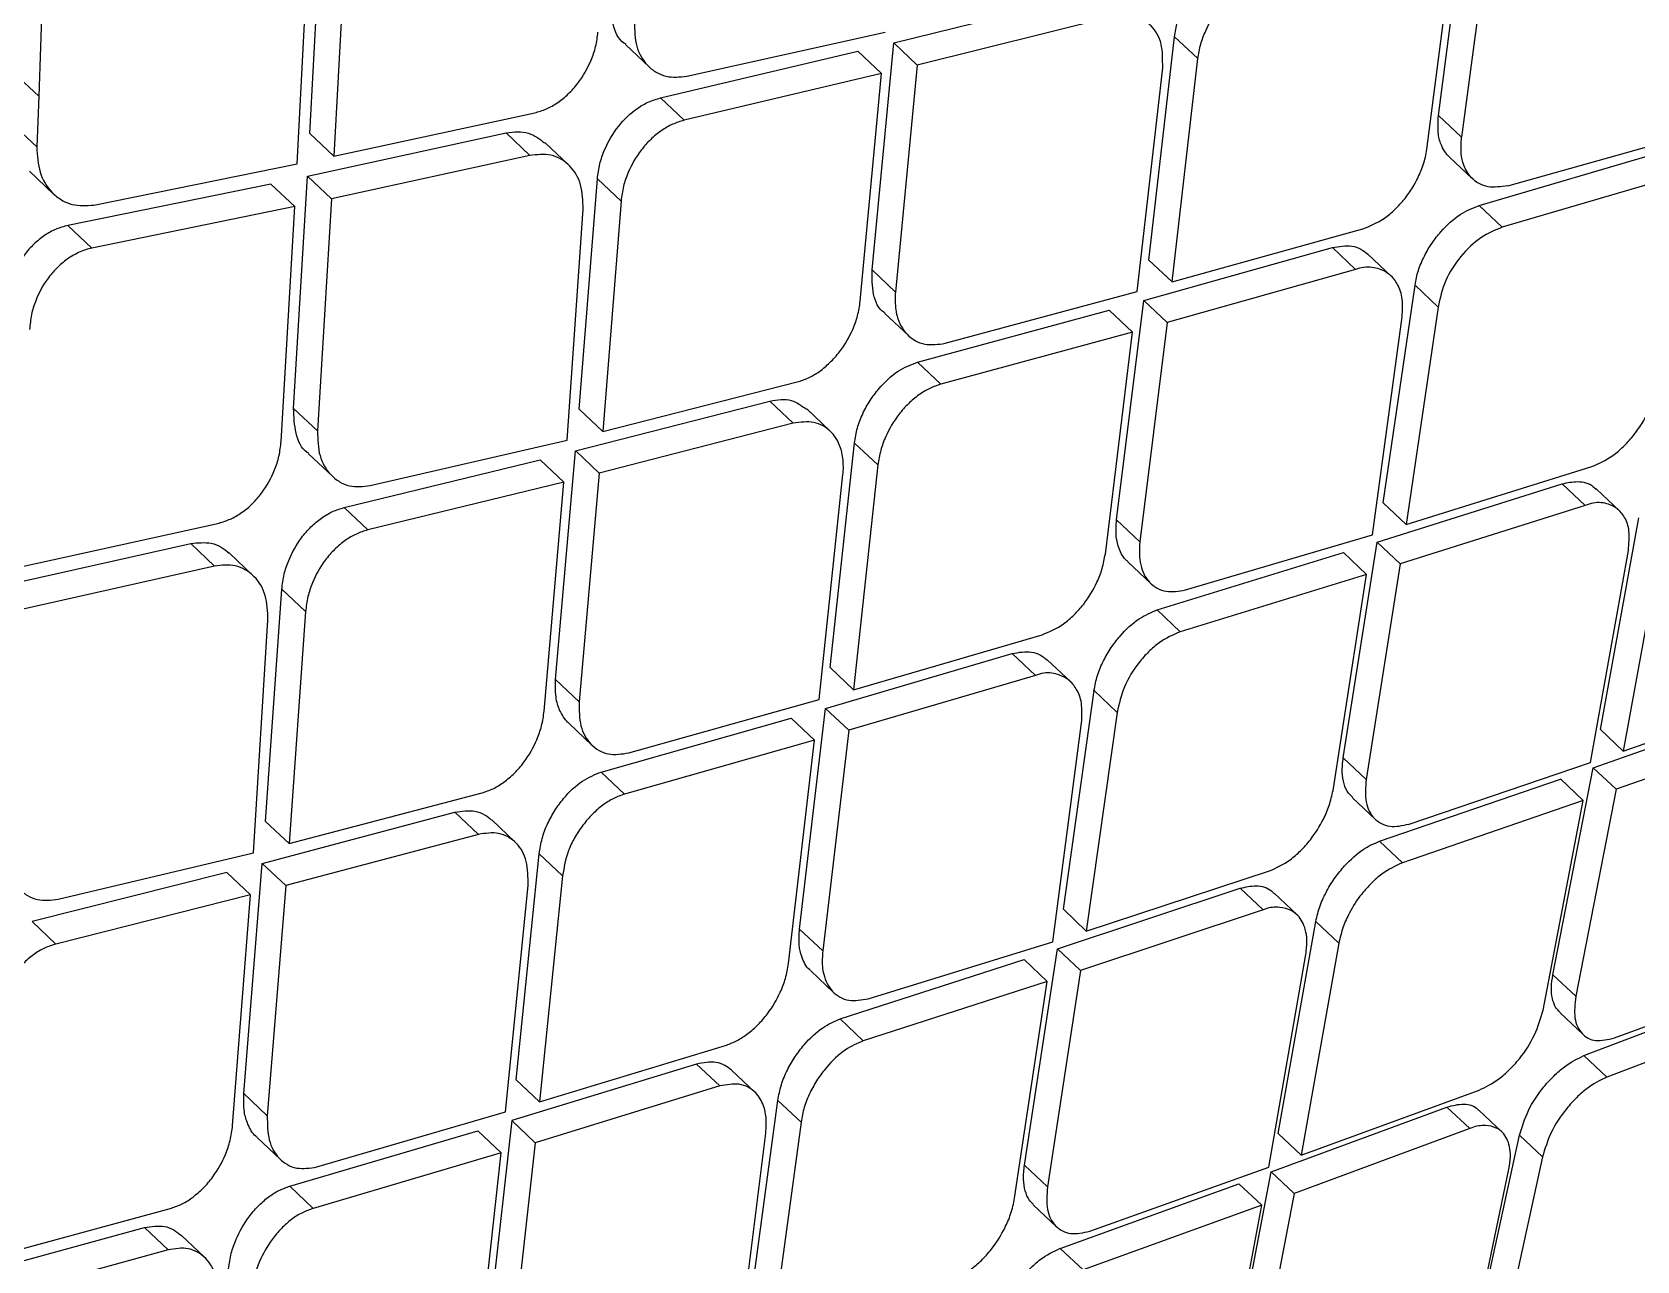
# Model space of a CAD drawing. Extents: x 400 to 501, y 484 to 634.
# Drawn here: x 409.383 to 410.495, y 582.568 to 583.419 of the extents above; entities that cross this region are included whole.
import ezdxf

# ---------------------------------------------------------------- set-up
doc = ezdxf.new("R2010")
doc.units = 0
doc.header["$MEASUREMENT"] = 0
doc.layers.add('DIM', color=3, linetype='Continuous')
doc.layers.add('GEOMETRY', color=3, linetype='Continuous', lineweight=25)

# ---------------------------------------------------------------- blocks, each defined once
blk = doc.blocks.new('2026 GRANDEE')
at = {"layer": 'GEOMETRY', "ltscale": 16}
for p, q in [((-40.8489, -13.4912), (-40.8401, -13.328)), ((-40.0672, -13.4786), (-40.0473, -13.3274)), ((-41.0322, -13.3345), (-41.0368, -13.4653)), ((-40.8577, -13.5122), (-40.8492, -13.3487)), ((-40.8235, -13.3436), (-40.8323, -13.5069)), ((-40.0753, -13.502), (-40.0555, -13.3491)), ((-40.0312, -13.3426), (-40.0511, -13.4938)), ((-40.4445, -13.4283), (-40.3089, -13.3949)), ((-40.2927, -13.4102), (-40.4282, -13.4437)), ((-40.5878, -13.4515), (-40.4504, -13.4209)), ((-40.4595, -13.5857), (-40.4445, -13.4283)), ((-40.4282, -13.4437), (-40.4445, -13.4283)), ((-40.2679, -13.5788), (-40.25, -13.4241)), ((-40.25, -13.4241), (-40.2338, -13.4393)), ((-40.6304, -13.4295), (-40.614, -13.445)), ((-40.6061, -13.4665), (-40.4693, -13.4342)), ((-40.453, -13.4496), (-40.4693, -13.4342)), ((-40.2517, -13.594), (-40.2338, -13.4393)), ((-41.0368, -13.4653), (-41.0536, -13.4495)), ((-40.453, -13.4496), (-40.5897, -13.482)), ((-40.4677, -13.6073), (-40.453, -13.4496)), ((-40.4282, -13.4437), (-40.4433, -13.601)), ((-40.2758, -13.6006), (-40.2582, -13.4456)), ((-41.0368, -13.4653), (-41.0382, -13.5004)), ((-40.5897, -13.482), (-40.6061, -13.4665)), ((-41.0382, -13.5004), (-41.0549, -13.4846)), ((-40.8323, -13.5069), (-40.6932, -13.4768)), ((-40.0511, -13.4938), (-40.0672, -13.4786)), ((-40.8506, -13.5208), (-40.7129, -13.4908)), ((-40.8323, -13.5069), (-40.8489, -13.4912)), ((-40.6965, -13.5064), (-40.7129, -13.4908)), ((-40.0192, -13.5273), (-39.8883, -13.4907)), ((-40.6965, -13.5064), (-40.834, -13.5364)), ((-40.6698, -13.5129), (-40.6862, -13.4974)), ((-40.039, -13.541), (-39.9085, -13.5027)), ((-41.0432, -13.5173), (-41.0265, -13.5331)), ((-40.9986, -13.5407), (-40.8577, -13.5122)), ((-40.0595, -13.5075), (-40.0435, -13.5226)), ((-39.8925, -13.5178), (-40.023, -13.5561)), ((-40.876, -13.5262), (-41.0166, -13.5549)), ((-40.8594, -13.5418), (-40.876, -13.5262)), ((-40.8602, -13.6816), (-40.8506, -13.5208)), ((-40.8506, -13.5208), (-40.834, -13.5364)), ((-40.6625, -13.6821), (-40.6498, -13.5225)), ((-40.6334, -13.538), (-40.6498, -13.5225)), ((-40.834, -13.5364), (-40.8437, -13.6972)), ((-40.6334, -13.538), (-40.6461, -13.6975)), ((-40.8594, -13.5418), (-40.9999, -13.5706)), ((-40.8689, -13.7045), (-40.8594, -13.5418)), ((-40.6707, -13.7037), (-40.6596, -13.5436)), ((-40.023, -13.5561), (-40.039, -13.541)), ((-40.9999, -13.5706), (-41.0166, -13.5549)), ((-40.2517, -13.594), (-40.1196, -13.5573)), ((-40.2712, -13.6068), (-40.1406, -13.5702)), ((-40.1246, -13.5853), (-40.1406, -13.5702)), ((-40.2678, -13.5788), (-40.2517, -13.594)), ((-40.0998, -13.59), (-40.116, -13.5747)), ((-40.4433, -13.601), (-40.4595, -13.5857)), ((-40.1246, -13.5853), (-40.2551, -13.622)), ((-40.4089, -13.6365), (-40.2758, -13.6006)), ((-40.2901, -13.7589), (-40.2712, -13.6068)), ((-40.2712, -13.6068), (-40.2551, -13.622)), ((-40.1055, -13.747), (-40.0834, -13.5962)), ((-40.0674, -13.6114), (-40.0834, -13.5962)), ((-40.4506, -13.6158), (-40.4343, -13.6311)), ((-40.428, -13.6495), (-40.2952, -13.6135)), ((-40.2791, -13.6287), (-40.2952, -13.6135)), ((-40.1129, -13.7693), (-40.0923, -13.6182)), ((-40.0674, -13.6114), (-40.0895, -13.7621)), ((-40.2791, -13.6287), (-40.4119, -13.6648)), ((-40.2979, -13.7825), (-40.2791, -13.6287)), ((-40.2551, -13.622), (-40.2741, -13.774)), ((-40.4119, -13.6648), (-40.428, -13.6496)), ((-40.6461, -13.6975), (-40.5113, -13.6633)), ((-40.8437, -13.6972), (-40.8602, -13.6816)), ((-40.6649, -13.711), (-40.5303, -13.6766)), ((-40.6461, -13.6975), (-40.6625, -13.6821)), ((-40.5141, -13.6919), (-40.5303, -13.6766)), ((-40.4885, -13.6973), (-40.5047, -13.682)), ((-40.5141, -13.6919), (-40.6485, -13.7264)), ((-40.8072, -13.7351), (-40.6707, -13.7037)), ((-40.4885, -13.8612), (-40.4717, -13.7055)), ((-40.4555, -13.7208), (-40.4717, -13.7056)), ((-40.8498, -13.7131), (-40.8333, -13.7286)), ((-40.8253, -13.7503), (-40.6894, -13.7172)), ((-40.6731, -13.7326), (-40.6894, -13.7172)), ((-40.6787, -13.8695), (-40.6649, -13.711)), ((-40.6485, -13.7264), (-40.6648, -13.711)), ((-40.6485, -13.7264), (-40.6625, -13.8849)), ((-40.4962, -13.8833), (-40.4797, -13.7273)), ((-40.4555, -13.7208), (-40.4724, -13.8765)), ((-40.0895, -13.7621), (-39.961, -13.7219)), ((-40.6731, -13.7326), (-40.8089, -13.7658)), ((-40.6867, -13.8913), (-40.6731, -13.7326)), ((-40.1096, -13.7743), (-39.9814, -13.7338)), ((-39.9814, -13.7338), (-39.9655, -13.7488)), ((-39.9419, -13.7524), (-39.9577, -13.7376)), ((-40.8253, -13.7503), (-40.8089, -13.7658)), ((-40.0895, -13.7621), (-40.1055, -13.747)), ((-39.9655, -13.7489), (-40.0936, -13.7893)), ((-41.0504, -13.7917), (-40.9119, -13.761)), ((-40.2741, -13.774), (-40.2901, -13.7589)), ((-39.9549, -13.904), (-39.9284, -13.7575)), ((-40.2424, -13.8074), (-40.1129, -13.7693)), ((-39.9125, -13.7725), (-39.9391, -13.919)), ((-41.0685, -13.8059), (-40.9315, -13.7752)), ((-40.915, -13.7908), (-40.9315, -13.7752)), ((-40.8884, -13.7973), (-40.9048, -13.7817)), ((-40.262, -13.8212), (-40.133, -13.7815)), ((-40.1331, -13.9236), (-40.1096, -13.7743)), ((-40.117, -13.7966), (-40.133, -13.7815)), ((-40.0936, -13.7893), (-40.1096, -13.7743)), ((-39.9618, -13.9268), (-39.9356, -13.78)), ((-40.915, -13.7908), (-41.0518, -13.8215)), ((-40.2824, -13.7878), (-40.2664, -13.8029)), ((-40.0936, -13.7893), (-40.1172, -13.9387)), ((-40.8798, -13.9677), (-40.8684, -13.8069)), ((-40.8519, -13.8224), (-40.8684, -13.8069)), ((-40.117, -13.7966), (-40.246, -13.8363)), ((-40.1402, -13.9462), (-40.117, -13.7966)), ((-40.8879, -13.9894), (-40.878, -13.8282)), ((-40.8519, -13.8224), (-40.8634, -13.9831)), ((-40.246, -13.8363), (-40.262, -13.8212)), ((-40.4724, -13.8765), (-40.3417, -13.8384)), ((-40.4917, -13.8894), (-40.3625, -13.8514)), ((-40.3464, -13.8666), (-40.3625, -13.8514)), ((-40.4724, -13.8765), (-40.4885, -13.8612)), ((-40.3219, -13.8711), (-40.3381, -13.8558)), ((-40.6625, -13.8849), (-40.6787, -13.8695)), ((-40.3464, -13.8666), (-40.4756, -13.9046)), ((-40.6281, -13.9203), (-40.4962, -13.8833)), ((-40.327, -14.0286), (-40.3057, -13.8771)), ((-40.2897, -13.8922), (-40.3057, -13.8771)), ((-39.9391, -13.919), (-39.8141, -13.8755)), ((-40.6471, -13.9335), (-40.5155, -13.8963)), ((-40.4993, -13.9115), (-40.5155, -13.8963)), ((-40.5098, -14.0423), (-40.4917, -13.8894)), ((-40.4917, -13.8894), (-40.4756, -13.9046)), ((-40.2897, -13.8922), (-40.3111, -14.0437)), ((-39.9599, -13.9305), (-39.8364, -13.8872)), ((-40.6696, -13.8997), (-40.6534, -13.9151)), ((-40.4756, -13.9046), (-40.4937, -14.0574)), ((-40.3342, -14.0512), (-40.3144, -13.8994)), ((-39.9391, -13.919), (-39.9549, -13.904)), ((-39.8206, -13.9021), (-39.9441, -13.9454)), ((-40.4993, -13.9115), (-40.6309, -13.9488)), ((-40.5173, -14.0661), (-40.4993, -13.9115)), ((-40.1172, -13.9387), (-40.1331, -13.9236)), ((-40.0875, -13.9696), (-39.9618, -13.9268)), ((-40.6471, -13.9335), (-40.6309, -13.9488)), ((-40.1081, -13.9814), (-39.9826, -13.9384)), ((-39.9879, -14.074), (-39.9599, -13.9305)), ((-39.9668, -13.9533), (-39.9826, -13.9383)), ((-39.9599, -13.9305), (-39.9441, -13.9454)), ((-40.8634, -13.9831), (-40.7297, -13.948)), ((-40.1269, -13.9512), (-40.1108, -13.9663)), ((-39.9441, -13.9454), (-39.9721, -14.0889)), ((-40.882, -13.9968), (-40.7485, -13.9614)), ((-40.7485, -13.9613), (-40.7322, -13.9767)), ((-39.9668, -13.9533), (-40.0921, -13.9964)), ((-39.9947, -14.0985), (-39.9668, -13.9533)), ((-40.8634, -13.9831), (-40.8798, -13.9677)), ((-40.7068, -13.982), (-40.723, -13.9667)), ((-40.7322, -13.9767), (-40.8656, -14.0122)), ((-40.0921, -13.9964), (-40.108, -13.9814)), ((-41.0234, -14.0217), (-40.8879, -13.9894)), ((-40.706, -14.1467), (-40.6901, -13.9901)), ((-40.6739, -14.0054), (-40.6901, -13.9901)), ((-40.9064, -14.0031), (-41.0414, -14.0371)), ((-40.89, -14.0185), (-40.9064, -14.0031)), ((-40.8947, -14.1563), (-40.882, -13.9968)), ((-40.8656, -14.0122), (-40.882, -13.9968)), ((-40.6739, -14.0054), (-40.6898, -14.162)), ((-40.3111, -14.0437), (-40.1842, -14.002)), ((-40.89, -14.0185), (-41.0249, -14.0527)), ((-40.9025, -14.1784), (-40.89, -14.0185)), ((-40.8656, -14.0122), (-40.8785, -14.1717)), ((-40.7134, -14.169), (-40.6978, -14.0121)), ((-40.3311, -14.0559), (-40.2045, -14.014)), ((-40.1885, -14.029), (-40.2045, -14.014)), ((-40.1652, -14.0323), (-40.181, -14.0174)), ((-40.327, -14.0286), (-40.3111, -14.0437)), ((-40.1885, -14.029), (-40.3151, -14.071)), ((-41.0249, -14.0527), (-41.0414, -14.0371)), ((-40.1781, -14.184), (-40.1521, -14.037)), ((-40.1362, -14.0521), (-40.1521, -14.037)), ((-40.4937, -14.0575), (-40.5098, -14.0423)), ((-40.4622, -14.0906), (-40.3342, -14.0512)), ((-40.354, -14.2059), (-40.3311, -14.0559)), ((-40.3151, -14.071), (-40.331, -14.056)), ((-40.1847, -14.2072), (-40.159, -14.0599)), ((-40.1362, -14.0521), (-40.1623, -14.199)), ((-40.502, -14.0712), (-40.4859, -14.0864)), ((-40.4816, -14.1046), (-40.3542, -14.0635)), ((-40.3381, -14.0786), (-40.3541, -14.0635)), ((-40.3151, -14.071), (-40.338, -14.2209)), ((-39.9721, -14.0889), (-39.9879, -14.074)), ((-39.9452, -14.1177), (-39.8229, -14.0729)), ((-40.3381, -14.0786), (-40.4656, -14.1197)), ((-40.3608, -14.2288), (-40.3381, -14.0786)), ((-39.9664, -14.13), (-39.8445, -14.0837)), ((-40.4816, -14.1046), (-40.4656, -14.1197)), ((-39.9829, -14.1003), (-39.967, -14.1153)), ((-39.8287, -14.0986), (-39.9506, -14.1449)), ((-40.6898, -14.162), (-40.5604, -14.1227)), ((-40.5811, -14.1358), (-40.709, -14.175)), ((-40.565, -14.151), (-40.5811, -14.1358)), ((-40.5408, -14.1552), (-40.5569, -14.14)), ((-39.9506, -14.1449), (-39.9664, -14.13)), ((-40.6898, -14.162), (-40.706, -14.1467)), ((-40.565, -14.151), (-40.6928, -14.1903)), ((-40.8785, -14.1717), (-40.8948, -14.1563)), ((-40.5454, -14.3131), (-40.5248, -14.161)), ((-40.5087, -14.1762), (-40.5248, -14.1611)), ((-40.1623, -14.199), (-40.039, -14.1539)), ((-40.8441, -14.2071), (-40.7134, -14.169)), ((-40.183, -14.2106), (-40.0613, -14.1656)), ((-40.0454, -14.1805), (-40.0613, -14.1656)), ((-40.0233, -14.1828), (-40.039, -14.1679)), ((-40.8629, -14.2205), (-40.7326, -14.1821)), ((-40.7164, -14.1973), (-40.7326, -14.1821)), ((-40.709, -14.175), (-40.7262, -14.3286)), ((-40.6928, -14.1903), (-40.709, -14.175)), ((-40.5522, -14.336), (-40.5331, -14.1836)), ((-40.5087, -14.1762), (-40.5294, -14.3283)), ((-40.1623, -14.199), (-40.1781, -14.184)), ((-40.0454, -14.1805), (-40.1672, -14.2256)), ((-40.042, -14.3274), (-40.0109, -14.1852)), ((-39.9951, -14.2002), (-40.0109, -14.1852)), ((-40.8855, -14.1866), (-40.8693, -14.202)), ((-40.6928, -14.1903), (-40.7101, -14.3439)), ((-40.7164, -14.1973), (-40.8467, -14.2358)), ((-40.7335, -14.3528), (-40.7164, -14.1973)), ((-40.338, -14.2209), (-40.354, -14.2059)), ((-40.3087, -14.2516), (-40.1847, -14.2072)), ((-39.9951, -14.2002), (-40.0262, -14.3424)), ((-40.2107, -14.3544), (-40.183, -14.2106)), ((-40.183, -14.2106), (-40.1672, -14.2256)), ((-40.048, -14.3511), (-40.0183, -14.2086)), ((-40.8467, -14.2358), (-40.8629, -14.2205)), ((-40.3291, -14.2635), (-40.2054, -14.2187)), ((-40.1895, -14.2337), (-40.2054, -14.2187)), ((-40.1672, -14.2256), (-40.1948, -14.3694)), ((-41.0776, -14.2717), (-40.9448, -14.2356)), ((-40.3478, -14.2334), (-40.3317, -14.2486)), ((-40.1895, -14.2337), (-40.3132, -14.2785)), ((-40.2171, -14.3793), (-40.1895, -14.2337)), ((-41.096, -14.2855), (-40.9635, -14.2491)), ((-40.9472, -14.2645), (-40.9635, -14.2491)), ((-40.9219, -14.2697), (-40.9382, -14.2543)), ((-40.9472, -14.2645), (-41.0796, -14.301)), ((-40.3291, -14.2635), (-40.3132, -14.2785))]:
    blk.add_line(p, q, dxfattribs=at)
for points, knots in [([(-40.5003, -15.8714), (-40.4458, -15.8151), (-40.3226, -15.6877), (-40.1408, -15.4997), (-39.9651, -15.3178), (-39.8201, -15.1678), (-39.7056, -15.0492), (-39.6194, -14.9601), (-39.5502, -14.8884), (-39.4511, -14.7859), (-39.3025, -14.6322), (-39.0935, -14.416), (-38.8443, -14.1584), (-38.5644, -13.8693), (-38.2653, -13.5609), (-37.9638, -13.2506), (-37.6617, -12.9402), (-37.3313, -12.6013), (-36.9741, -12.2355), (-36.5987, -11.8519), (-36.2427, -11.4888), (-35.9145, -11.1547), (-35.6645, -10.9006), (-35.4828, -10.716), (-35.3515, -10.5826), (-35.2026, -10.4314), (-35.0272, -10.2533), (-34.826, -10.049), (-34.5993, -9.8189), (-34.359, -9.575), (-34.1941, -9.4073), (-34.113, -9.3249)], [0, 0, 0, 0, 0.025706, 0.058116, 0.085771, 0.108674, 0.126547, 0.139842, 0.14935, 0.159222, 0.186616, 0.219484, 0.257819, 0.304206, 0.351452, 0.398756, 0.44612, 0.493545, 0.553989, 0.613827, 0.669581, 0.720778, 0.767425, 0.786508, 0.805714, 0.828802, 0.856129, 0.887695, 0.922828, 0.962064, 1, 1, 1, 1]), ([(-40.3706, -15.9417), (-40.3422, -15.9148), (-40.11, -15.6952), (-39.6744, -15.2761), (-39.065, -14.6861), (-38.4575, -14.0915), (-37.8521, -13.494), (-37.249, -12.8934), (-36.6483, -12.2902), (-36.0504, -11.6845), (-35.4555, -11.0767), (-34.8652, -10.4669), (-34.4262, -10.0105), (-34.187, -9.7575), (-34.1406, -9.7083)], [0, 0, 0, 0, 0.013438, 0.10981, 0.206183, 0.302486, 0.398732, 0.494983, 0.591271, 0.687581, 0.783942, 0.880359, 0.976777, 1, 1, 1, 1]), ([(-40.25, -13.4241), (-40.2495, -13.4207), (-40.2484, -13.4141), (-40.2444, -13.4042), (-40.2393, -13.3951), (-40.2314, -13.3846), (-40.22, -13.3741), (-40.2103, -13.3704), (-40.2057, -13.3687)], [0, 0, 0, 0, 0.14265, 0.280019, 0.412241, 0.539465, 0.778483, 1, 1, 1, 1]), ([(-40.2338, -13.4393), (-40.2333, -13.436), (-40.2322, -13.4296), (-40.2277, -13.4176), (-40.221, -13.4064), (-40.2125, -13.3972), (-40.2051, -13.3911), (-40.1973, -13.3865), (-40.1921, -13.3848), (-40.1895, -13.384)], [0, 0, 0, 0, 0.141476, 0.271889, 0.498955, 0.625061, 0.750418, 0.875304, 1, 1, 1, 1]), ([(-40.6302, -13.4292), (-40.6306, -13.429), (-40.6352, -13.4263), (-40.64, -13.4156), (-40.6404, -13.404), (-40.6406, -13.3982)], [0, 0, 0, 0, 0.04635, 0.523961, 1, 1, 1, 1]), ([(-40.6242, -13.4138), (-40.624, -13.4196), (-40.6237, -13.4314), (-40.617, -13.4428), (-40.6093, -13.4489), (-40.6004, -13.4527), (-40.5927, -13.452), (-40.5877, -13.4515)], [0, 0, 0, 0, 0.24915, 0.498885, 0.637663, 0.767484, 1, 1, 1, 1]), ([(-40.2582, -13.4456), (-40.2582, -13.4399), (-40.258, -13.4284), (-40.2643, -13.4176), (-40.2717, -13.4119), (-40.2803, -13.4086), (-40.2878, -13.4095), (-40.2927, -13.4102)], [0, 0, 0, 0, 0.249669, 0.498787, 0.637136, 0.766867, 1, 1, 1, 1]), ([(-40.6932, -13.4768), (-40.6905, -13.476), (-40.6851, -13.4745), (-40.6772, -13.4699), (-40.6698, -13.4639), (-40.6613, -13.4544), (-40.6548, -13.443), (-40.6506, -13.4307), (-40.6498, -13.4242), (-40.6494, -13.4209)], [0, 0, 0, 0, 0.124627, 0.249433, 0.374882, 0.501307, 0.731907, 0.861304, 1, 1, 1, 1]), ([(-40.6498, -13.5225), (-40.6494, -13.5191), (-40.6485, -13.5124), (-40.6441, -13.4998), (-40.6358, -13.4856), (-40.6244, -13.4748), (-40.6142, -13.4689), (-40.6088, -13.4673), (-40.6061, -13.4665)], [0, 0, 0, 0, 0.14191, 0.27524, 0.515716, 0.748517, 0.872914, 1, 1, 1, 1]), ([(-40.5897, -13.482), (-40.5924, -13.4828), (-40.5977, -13.4844), (-40.6056, -13.489), (-40.613, -13.4951), (-40.6214, -13.5045), (-40.6279, -13.5158), (-40.6321, -13.528), (-40.633, -13.5346), (-40.6334, -13.538)], [0, 0, 0, 0, 0.125221, 0.250205, 0.375372, 0.501138, 0.729245, 0.859337, 1, 1, 1, 1]), ([(-40.0594, -13.5074), (-40.0597, -13.5071), (-40.0608, -13.5064), (-40.0627, -13.5038), (-40.0655, -13.4992), (-40.0679, -13.4909), (-40.0674, -13.4831), (-40.0672, -13.4786)], [0, 0, 0, 0, 0.047239, 0.146438, 0.338492, 0.623142, 1, 1, 1, 1]), ([(-40.7129, -13.4908), (-40.7103, -13.4904), (-40.7049, -13.4896), (-40.6954, -13.4908), (-40.6899, -13.4949), (-40.6864, -13.4976)], [0, 0, 0, 0, 0.263642, 0.524479, 1, 1, 1, 1]), ([(-40.0192, -13.5273), (-40.0239, -13.528), (-40.0312, -13.5291), (-40.0393, -13.5261), (-40.0454, -13.5214), (-40.0496, -13.5142), (-40.0519, -13.5046), (-40.0514, -13.4976), (-40.0511, -13.4938)], [0, 0, 0, 0, 0.237298, 0.365609, 0.500167, 0.69057, 0.8305, 1, 1, 1, 1]), ([(-41.0382, -13.5004), (-41.0378, -13.5065), (-41.037, -13.5187), (-41.0296, -13.5308), (-41.0213, -13.5374), (-41.0118, -13.5416), (-41.0038, -13.541), (-40.9986, -13.5407)], [0, 0, 0, 0, 0.248306, 0.498837, 0.639343, 0.769712, 1, 1, 1, 1]), ([(-40.6596, -13.5436), (-40.6598, -13.5378), (-40.6602, -13.5261), (-40.667, -13.5147), (-40.6748, -13.5087), (-40.6838, -13.5051), (-40.6916, -13.5058), (-40.6965, -13.5063)], [0, 0, 0, 0, 0.249128, 0.498878, 0.638415, 0.768494, 1, 1, 1, 1]), ([(-40.1196, -13.5573), (-40.1146, -13.5552), (-40.1069, -13.5521), (-40.0971, -13.5439), (-40.0905, -13.5366), (-40.0844, -13.528), (-40.0795, -13.5181), (-40.0763, -13.5092), (-40.0755, -13.5038), (-40.0753, -13.502)], [0, 0, 0, 0, 0.245677, 0.371926, 0.499867, 0.622554, 0.770387, 0.921277, 1, 1, 1, 1]), ([(-40.0834, -13.5962), (-40.0828, -13.5928), (-40.0815, -13.5862), (-40.0772, -13.5763), (-40.0719, -13.5671), (-40.0638, -13.5568), (-40.0526, -13.5465), (-40.0434, -13.5427), (-40.039, -13.541)], [0, 0, 0, 0, 0.146292, 0.286396, 0.420382, 0.548332, 0.785443, 1, 1, 1, 1]), ([(-41.0166, -13.5549), (-41.0193, -13.5556), (-41.0248, -13.5571), (-41.0329, -13.5616), (-41.0403, -13.5676), (-41.0488, -13.5771), (-41.055, -13.5887), (-41.0589, -13.6011), (-41.0595, -13.6078), (-41.0599, -13.6112)], [0, 0, 0, 0, 0.126059, 0.251215, 0.376069, 0.501231, 0.7304, 0.860153, 1, 1, 1, 1]), ([(-40.023, -13.5561), (-40.028, -13.5581), (-40.038, -13.5623), (-40.0522, -13.5759), (-40.0634, -13.593), (-40.0661, -13.6052), (-40.0674, -13.6114)], [0, 0, 0, 0, 0.242262, 0.488911, 0.741124, 1, 1, 1, 1]), ([(-40.9999, -13.5706), (-41, -13.5706), (-41.0002, -13.5706), (-41.0009, -13.5707), (-41.0032, -13.5712), (-41.0084, -13.5731), (-41.0158, -13.577), (-41.0236, -13.5834), (-41.0321, -13.5929), (-41.0384, -13.6045), (-41.0422, -13.6169), (-41.0428, -13.6235), (-41.0432, -13.627)], [0, 0, 0, 0, 0.003568, 0.009887, 0.031036, 0.107674, 0.251158, 0.37516, 0.501397, 0.730507, 0.860212, 1, 1, 1, 1]), ([(-40.1406, -13.5701), (-40.136, -13.5694), (-40.1287, -13.5682), (-40.1208, -13.5709), (-40.1176, -13.5736), (-40.1161, -13.5748)], [0, 0, 0, 0, 0.48887, 0.756108, 1, 1, 1, 1]), ([(-40.0923, -13.6182), (-40.0921, -13.6135), (-40.0916, -13.6046), (-40.0954, -13.5947), (-40.101, -13.5884), (-40.1086, -13.5844), (-40.1171, -13.5831), (-40.1227, -13.5848), (-40.1246, -13.5853)], [0, 0, 0, 0, 0.213576, 0.401913, 0.564955, 0.702662, 0.901439, 1, 1, 1, 1]), ([(-40.4504, -13.6156), (-40.4507, -13.6154), (-40.455, -13.613), (-40.4595, -13.6027), (-40.4595, -13.5914), (-40.4595, -13.5857)], [0, 0, 0, 0, 0.039991, 0.520145, 1, 1, 1, 1]), ([(-40.4433, -13.601), (-40.4433, -13.6011), (-40.4433, -13.6012), (-40.4434, -13.6017), (-40.4435, -13.6032), (-40.4437, -13.6089), (-40.4425, -13.6194), (-40.4371, -13.6293), (-40.4298, -13.6349), (-40.4212, -13.6382), (-40.4137, -13.6372), (-40.4089, -13.6365)], [0, 0, 0, 0, 0.002153, 0.006108, 0.019425, 0.067674, 0.250126, 0.499395, 0.635452, 0.764302, 1, 1, 1, 1]), ([(-40.5113, -13.6633), (-40.5088, -13.6625), (-40.5036, -13.6608), (-40.4959, -13.6562), (-40.4886, -13.65), (-40.4801, -13.6406), (-40.4735, -13.6293), (-40.4692, -13.6171), (-40.4682, -13.6107), (-40.4677, -13.6073)], [0, 0, 0, 0, 0.123177, 0.247543, 0.37343, 0.501003, 0.729429, 0.859513, 1, 1, 1, 1]), ([(-40.4717, -13.7055), (-40.4711, -13.7021), (-40.4701, -13.6954), (-40.4662, -13.6853), (-40.4611, -13.6761), (-40.4532, -13.6655), (-40.442, -13.655), (-40.4326, -13.6513), (-40.428, -13.6495)], [0, 0, 0, 0, 0.144953, 0.28398, 0.417204, 0.544767, 0.782469, 1, 1, 1, 1]), ([(-40.4119, -13.6648), (-40.4144, -13.6657), (-40.4195, -13.6674), (-40.4272, -13.6721), (-40.4345, -13.6782), (-40.4429, -13.6876), (-40.4494, -13.6988), (-40.4539, -13.7109), (-40.4549, -13.7174), (-40.4555, -13.7208)], [0, 0, 0, 0, 0.123839, 0.248398, 0.373971, 0.500845, 0.725447, 0.856552, 1, 1, 1, 1]), ([(-39.961, -13.7219), (-39.9561, -13.7198), (-39.9486, -13.7165), (-39.939, -13.7083), (-39.9322, -13.7008), (-39.9262, -13.6924), (-39.9198, -13.6809), (-39.9178, -13.6724), (-39.9164, -13.6668)], [0, 0, 0, 0, 0.243219, 0.370113, 0.500156, 0.633015, 0.760749, 1, 1, 1, 1]), ([(-40.8496, -13.7128), (-40.85, -13.7126), (-40.8546, -13.7099), (-40.8595, -13.6991), (-40.86, -13.6875), (-40.8602, -13.6816)], [0, 0, 0, 0, 0.047329, 0.524192, 1, 1, 1, 1]), ([(-40.5303, -13.6766), (-40.5277, -13.6761), (-40.5225, -13.6751), (-40.5134, -13.6759), (-40.5082, -13.6798), (-40.5049, -13.6822)], [0, 0, 0, 0, 0.267, 0.529794, 1, 1, 1, 1]), ([(-40.9047, -16.2024), (-40.8974, -16.1694), (-40.8828, -16.1033), (-40.8767, -15.9713), (-40.8818, -15.8181), (-40.8977, -15.6431), (-40.9224, -15.4495), (-40.9607, -15.2015), (-41.0153, -14.8916), (-41.0858, -14.5146), (-41.1622, -14.1148), (-41.2129, -13.8333), (-41.2382, -13.6924)], [0, 0, 0, 0, 0.080977, 0.162706, 0.245456, 0.32577, 0.407713, 0.491267, 0.616464, 0.743326, 0.871464, 1, 1, 1, 1]), ([(-40.4797, -13.7273), (-40.4796, -13.7267), (-40.4794, -13.7249), (-40.4793, -13.7191), (-40.4805, -13.7088), (-40.4858, -13.6992), (-40.4932, -13.6935), (-40.5017, -13.6902), (-40.5092, -13.6912), (-40.5141, -13.6919)], [0, 0, 0, 0, 0.026857, 0.077648, 0.250598, 0.499463, 0.636584, 0.765781, 1, 1, 1, 1]), ([(-40.9119, -13.761), (-40.9093, -13.7602), (-40.904, -13.7586), (-40.8961, -13.754), (-40.8887, -13.7479), (-40.8804, -13.7383), (-40.874, -13.7268), (-40.87, -13.7144), (-40.8692, -13.7079), (-40.8689, -13.7045)], [0, 0, 0, 0, 0.12399, 0.248524, 0.374098, 0.501049, 0.730536, 0.860309, 1, 1, 1, 1]), ([(-40.8437, -13.6972), (-40.8435, -13.7031), (-40.8432, -13.715), (-40.8364, -13.7264), (-40.8287, -13.7326), (-40.8198, -13.7364), (-40.8121, -13.7356), (-40.8072, -13.7351)], [0, 0, 0, 0, 0.249358, 0.499143, 0.637164, 0.766674, 1, 1, 1, 1]), ([(-39.9814, -13.7338), (-39.9778, -13.7331), (-39.9698, -13.7314), (-39.9618, -13.7337), (-39.9586, -13.737), (-39.9578, -13.7377)], [0, 0, 0, 0, 0.388307, 0.864537, 1, 1, 1, 1]), ([(-40.8684, -13.8069), (-40.868, -13.8034), (-40.8672, -13.7968), (-40.863, -13.7845), (-40.8567, -13.773), (-40.8484, -13.7635), (-40.841, -13.7574), (-40.8332, -13.7527), (-40.828, -13.7511), (-40.8253, -13.7503)], [0, 0, 0, 0, 0.142177, 0.272965, 0.500016, 0.626388, 0.751552, 0.875941, 1, 1, 1, 1]), ([(-39.9356, -13.78), (-39.9352, -13.7754), (-39.9343, -13.7667), (-39.9376, -13.7571), (-39.9428, -13.751), (-39.95, -13.7473), (-39.9582, -13.7462), (-39.9637, -13.7482), (-39.9655, -13.7488)], [0, 0, 0, 0, 0.211658, 0.398605, 0.560792, 0.698186, 0.897981, 1, 1, 1, 1]), ([(-40.2823, -13.7877), (-40.2826, -13.7874), (-40.2854, -13.7854), (-40.2884, -13.7795), (-40.2909, -13.7701), (-40.2904, -13.7629), (-40.2901, -13.7589)], [0, 0, 0, 0, 0.047979, 0.392294, 0.663404, 1, 1, 1, 1]), ([(-40.8089, -13.7658), (-40.8115, -13.7666), (-40.8168, -13.7683), (-40.8246, -13.7729), (-40.832, -13.7791), (-40.8403, -13.7886), (-40.8466, -13.8), (-40.8507, -13.8123), (-40.8515, -13.819), (-40.8519, -13.8224)], [0, 0, 0, 0, 0.12458, 0.249292, 0.374578, 0.500875, 0.727517, 0.858075, 1, 1, 1, 1]), ([(-40.2741, -13.774), (-40.2743, -13.7796), (-40.2746, -13.7908), (-40.269, -13.8011), (-40.2623, -13.8063), (-40.2542, -13.8094), (-40.247, -13.8082), (-40.2424, -13.8074)], [0, 0, 0, 0, 0.249719, 0.499151, 0.632688, 0.760764, 1, 1, 1, 1]), ([(-40.9315, -13.7752), (-40.9266, -13.7747), (-40.919, -13.7739), (-40.9103, -13.7773), (-40.9067, -13.7803), (-40.9049, -13.7818)], [0, 0, 0, 0, 0.479463, 0.749364, 1, 1, 1, 1]), ([(-40.3417, -13.8384), (-40.3366, -13.8363), (-40.329, -13.8331), (-40.3194, -13.8248), (-40.3111, -13.8154), (-40.3044, -13.8043), (-40.2997, -13.7923), (-40.2986, -13.7858), (-40.2979, -13.7825)], [0, 0, 0, 0, 0.244425, 0.371, 0.50018, 0.724821, 0.856181, 1, 1, 1, 1]), ([(-40.878, -13.8282), (-40.8782, -13.8223), (-40.8787, -13.8105), (-40.8856, -13.7992), (-40.8934, -13.7931), (-40.9024, -13.7895), (-40.9101, -13.7903), (-40.915, -13.7908)], [0, 0, 0, 0, 0.249356, 0.499176, 0.637959, 0.767722, 1, 1, 1, 1]), ([(-40.3058, -13.8771), (-40.3051, -13.8736), (-40.3038, -13.8668), (-40.2995, -13.8566), (-40.2941, -13.8474), (-40.2861, -13.8369), (-40.2751, -13.8267), (-40.2662, -13.823), (-40.262, -13.8212)], [0, 0, 0, 0, 0.149618, 0.292113, 0.427546, 0.555988, 0.791212, 1, 1, 1, 1]), ([(-40.246, -13.8363), (-40.2509, -13.8385), (-40.2585, -13.8417), (-40.2681, -13.8501), (-40.2768, -13.8598), (-40.2857, -13.8745), (-40.2884, -13.8863), (-40.2897, -13.8922)], [0, 0, 0, 0, 0.245744, 0.372149, 0.500747, 0.749895, 1, 1, 1, 1]), ([(-40.3625, -13.8514), (-40.3578, -13.8506), (-40.3507, -13.8494), (-40.3428, -13.8521), (-40.3396, -13.8547), (-40.3382, -13.8559)], [0, 0, 0, 0, 0.49269, 0.75924, 1, 1, 1, 1]), ([(-40.6695, -13.8996), (-40.6698, -13.8994), (-40.6709, -13.8986), (-40.673, -13.8959), (-40.6761, -13.891), (-40.679, -13.8822), (-40.6788, -13.8741), (-40.6787, -13.8695)], [0, 0, 0, 0, 0.042336, 0.14329, 0.336739, 0.622434, 1, 1, 1, 1]), ([(-40.3144, -13.8994), (-40.3141, -13.8947), (-40.3137, -13.8858), (-40.3174, -13.876), (-40.3229, -13.8696), (-40.3304, -13.8656), (-40.3389, -13.8641), (-40.3445, -13.866), (-40.3464, -13.8666)], [0, 0, 0, 0, 0.2101514, 0.3959976, 0.5574975, 0.6946288, 0.8952256, 1, 1, 1, 1]), ([(-40.6625, -13.8849), (-40.6624, -13.8907), (-40.6624, -13.9023), (-40.6561, -13.9132), (-40.6489, -13.9188), (-40.6404, -13.9221), (-40.6329, -13.921), (-40.6281, -13.9203)], [0, 0, 0, 0, 0.249672, 0.499176, 0.634451, 0.763062, 1, 1, 1, 1]), ([(-40.7297, -13.948), (-40.7271, -13.9471), (-40.722, -13.9454), (-40.7144, -13.9407), (-40.7071, -13.9345), (-40.6988, -13.9249), (-40.6924, -13.9135), (-40.6881, -13.9013), (-40.6871, -13.8948), (-40.6867, -13.8913)], [0, 0, 0, 0, 0.122404, 0.246475, 0.372562, 0.500788, 0.72741, 0.858028, 1, 1, 1, 1]), ([(-40.1267, -13.951), (-40.1277, -13.9501), (-40.1302, -13.9477), (-40.1328, -13.9418), (-40.1342, -13.9337), (-40.1335, -13.927), (-40.1331, -13.9236)], [0, 0, 0, 0, 0.160774, 0.424433, 0.704158, 1, 1, 1, 1]), ([(-40.6901, -13.9901), (-40.6895, -13.9866), (-40.6885, -13.9797), (-40.6846, -13.9695), (-40.6795, -13.9601), (-40.6717, -13.9495), (-40.6607, -13.939), (-40.6515, -13.9353), (-40.6471, -13.9335)], [0, 0, 0, 0, 0.147132, 0.287727, 0.4219, 0.549785, 0.786245, 1, 1, 1, 1]), ([(-40.1172, -13.9387), (-40.1176, -13.9441), (-40.1184, -13.955), (-40.1132, -13.9648), (-40.1069, -13.9695), (-40.0992, -13.9721), (-40.0922, -13.9706), (-40.0875, -13.9696)], [0, 0, 0, 0, 0.249605, 0.499296, 0.629507, 0.756481, 1, 1, 1, 1]), ([(-40.6309, -13.9488), (-40.6334, -13.9497), (-40.6385, -13.9515), (-40.6461, -13.9563), (-40.6534, -13.9625), (-40.66, -13.9703), (-40.6657, -13.9789), (-40.6715, -13.9906), (-40.6729, -13.9996), (-40.6739, -14.0054)], [0, 0, 0, 0, 0.123877, 0.248443, 0.374008, 0.50468, 0.635032, 0.761088, 1, 1, 1, 1]), ([(-40.1842, -14.002), (-40.1794, -13.9998), (-40.172, -13.9965), (-40.1625, -13.9881), (-40.1543, -13.979), (-40.1475, -13.9681), (-40.1424, -13.9563), (-40.141, -13.9497), (-40.1402, -13.9462)], [0, 0, 0, 0, 0.241174, 0.368535, 0.499987, 0.714854, 0.848739, 1, 1, 1, 1]), ([(-40.7485, -13.9613), (-40.7437, -13.9607), (-40.7363, -13.9596), (-40.728, -13.9626), (-40.7247, -13.9655), (-40.7232, -13.9668)], [0, 0, 0, 0, 0.492254, 0.762245, 1, 1, 1, 1]), ([(-41.0601, -13.9837), (-41.0602, -13.9844), (-41.0602, -13.9864), (-41.0601, -13.9923), (-41.0583, -14.0029), (-41.0526, -14.0131), (-41.0449, -14.0192), (-41.036, -14.023), (-41.0283, -14.0222), (-41.0234, -14.0217)], [0, 0, 0, 0, 0.029817, 0.081452, 0.249804, 0.499936, 0.636943, 0.765965, 1, 1, 1, 1]), ([(-40.6978, -14.0121), (-40.6978, -14.0063), (-40.6978, -13.9948), (-40.7041, -13.9839), (-40.7114, -13.9783), (-40.7199, -13.9749), (-40.7274, -13.976), (-40.7322, -13.9767)], [0, 0, 0, 0, 0.250086, 0.49919, 0.635505, 0.764467, 1, 1, 1, 1]), ([(-40.1521, -14.037), (-40.1513, -14.0334), (-40.1496, -14.0264), (-40.1447, -14.0159), (-40.1389, -14.0065), (-40.1306, -13.9964), (-40.1201, -13.9868), (-40.1118, -13.9831), (-40.108, -13.9814)], [0, 0, 0, 0, 0.158908, 0.308135, 0.447695, 0.57761, 0.80767, 1, 1, 1, 1]), ([(-40.0921, -13.9964), (-40.0969, -13.9986), (-40.1043, -14.002), (-40.1137, -14.0104), (-40.1217, -14.0192), (-40.1284, -14.0297), (-40.1337, -14.0414), (-40.1353, -14.0483), (-40.1362, -14.0521)], [0, 0, 0, 0, 0.242285, 0.369251, 0.499846, 0.698207, 0.836269, 1, 1, 1, 1]), ([(-40.2045, -14.014), (-40.2007, -14.0132), (-40.1926, -14.0114), (-40.1847, -14.0138), (-40.1817, -14.017), (-40.1812, -14.0176)], [0, 0, 0, 0, 0.410802, 0.894633, 1, 1, 1, 1]), ([(-40.159, -14.0599), (-40.1586, -14.0565), (-40.1579, -14.0503), (-40.1594, -14.0407), (-40.1632, -14.0336), (-40.1696, -14.0288), (-40.177, -14.0268), (-40.1845, -14.0272), (-40.1881, -14.0288), (-40.1885, -14.029)], [0, 0, 0, 0, 0.153146, 0.283134, 0.502402, 0.626627, 0.793329, 0.975025, 1, 1, 1, 1]), ([(-40.5019, -14.0711), (-40.5022, -14.0709), (-40.5052, -14.0687), (-40.5081, -14.0626), (-40.5105, -14.053), (-40.51, -14.0461), (-40.5098, -14.0423)], [0, 0, 0, 0, 0.046546, 0.417677, 0.68261, 1, 1, 1, 1]), ([(-41.0249, -14.0527), (-41.0275, -14.0535), (-41.0328, -14.0551), (-41.0405, -14.0599), (-41.0478, -14.0661), (-41.0559, -14.0757), (-41.0621, -14.0872), (-41.0662, -14.0996), (-41.0669, -14.1063), (-41.0673, -14.1098)], [0, 0, 0, 0, 0.123932, 0.248353, 0.373731, 0.500522, 0.725686, 0.856747, 1, 1, 1, 1]), ([(-40.4937, -14.0575), (-40.4939, -14.0611), (-40.4943, -14.0668), (-40.4926, -14.0768), (-40.4886, -14.0846), (-40.4819, -14.0897), (-40.474, -14.0927), (-40.4668, -14.0914), (-40.4622, -14.0906)], [0, 0, 0, 0, 0.16232, 0.250233, 0.499804, 0.631995, 0.759503, 1, 1, 1, 1]), ([(-40.5604, -14.1227), (-40.5579, -14.1217), (-40.5529, -14.1198), (-40.5454, -14.1149), (-40.5383, -14.1086), (-40.5302, -14.0993), (-40.5237, -14.0882), (-40.5191, -14.0761), (-40.5179, -14.0696), (-40.5173, -14.0661)], [0, 0, 0, 0, 0.124828, 0.249767, 0.375015, 0.500596, 0.721554, 0.853679, 1, 1, 1, 1]), ([(-39.9829, -14.1002), (-39.984, -14.099), (-39.9864, -14.0964), (-39.9885, -14.0904), (-39.9893, -14.0829), (-39.9884, -14.077), (-39.9879, -14.074)], [0, 0, 0, 0, 0.216798, 0.4688084, 0.7298534, 1, 1, 1, 1]), ([(-39.9721, -14.0889), (-39.9726, -14.0942), (-39.9738, -14.1047), (-39.9684, -14.1155), (-39.9587, -14.1209), (-39.9497, -14.1188), (-39.9452, -14.1177)], [0, 0, 0, 0, 0.250117, 0.500067, 0.751172, 1, 1, 1, 1]), ([(-40.5248, -14.161), (-40.5241, -14.1575), (-40.5228, -14.1505), (-40.5185, -14.1401), (-40.513, -14.1307), (-40.5051, -14.1202), (-40.4944, -14.1101), (-40.4857, -14.1063), (-40.4817, -14.1046)], [0, 0, 0, 0, 0.152991, 0.29791, 0.43481, 0.563751, 0.797063, 1, 1, 1, 1]), ([(-40.039, -14.1539), (-40.0344, -14.1517), (-40.0274, -14.1482), (-40.0179, -14.1399), (-40.009, -14.1301), (-39.9996, -14.1156), (-39.9964, -14.1042), (-39.9947, -14.0985)], [0, 0, 0, 0, 0.236881, 0.365561, 0.500664, 0.750093, 1, 1, 1, 1]), ([(-40.4656, -14.1197), (-40.4698, -14.1215), (-40.4787, -14.1254), (-40.4896, -14.1359), (-40.4975, -14.1464), (-40.5027, -14.1557), (-40.5069, -14.1659), (-40.5081, -14.1727), (-40.5087, -14.1762)], [0, 0, 0, 0, 0.210764, 0.446652, 0.57493, 0.709868, 0.851537, 1, 1, 1, 1]), ([(-40.557, -14.1401), (-40.5584, -14.1389), (-40.5615, -14.1363), (-40.5693, -14.1337), (-40.5764, -14.135), (-40.5811, -14.1358)], [0, 0, 0, 0, 0.23598, 0.502257, 1, 1, 1, 1]), ([(-40.0109, -14.1852), (-40.0092, -14.1795), (-40.0059, -14.1681), (-39.9963, -14.1537), (-39.9873, -14.1439), (-39.9779, -14.1356), (-39.9709, -14.1322), (-39.9664, -14.13)], [0, 0, 0, 0, 0.250921, 0.501552, 0.636534, 0.76475, 1, 1, 1, 1]), ([(-40.5331, -14.1836), (-40.5329, -14.1799), (-40.5325, -14.1731), (-40.5347, -14.1634), (-40.539, -14.1562), (-40.5451, -14.1517), (-40.5532, -14.1488), (-40.5603, -14.1502), (-40.565, -14.151)], [0, 0, 0, 0, 0.165221, 0.303761, 0.500081, 0.633304, 0.761114, 1, 1, 1, 1]), ([(-39.9506, -14.1449), (-39.9552, -14.1472), (-39.9622, -14.1506), (-39.9716, -14.1589), (-39.9805, -14.1688), (-39.99, -14.1832), (-39.9934, -14.1945), (-39.9951, -14.2002)], [0, 0, 0, 0, 0.236741, 0.365379, 0.500561, 0.750083, 1, 1, 1, 1]), ([(-40.8854, -14.1865), (-40.8858, -14.1863), (-40.8886, -14.1842), (-40.8919, -14.1782), (-40.895, -14.1684), (-40.8948, -14.1606), (-40.8948, -14.1563)], [0, 0, 0, 0, 0.042088, 0.373194, 0.649822, 1, 1, 1, 1]), ([(-40.8785, -14.1717), (-40.8784, -14.1775), (-40.8783, -14.1892), (-40.872, -14.2001), (-40.8648, -14.2057), (-40.8563, -14.209), (-40.8489, -14.2079), (-40.8441, -14.2071)], [0, 0, 0, 0, 0.249357, 0.499424, 0.633715, 0.761943, 1, 1, 1, 1]), ([(-40.0613, -14.1656), (-40.0573, -14.1646), (-40.049, -14.1625), (-40.0418, -14.1648), (-40.0393, -14.1678), (-40.0391, -14.168)], [0, 0, 0, 0, 0.454715, 0.950662, 1, 1, 1, 1]), ([(-40.9448, -14.2356), (-40.9423, -14.2347), (-40.9373, -14.233), (-40.9298, -14.2281), (-40.9226, -14.2219), (-40.9144, -14.2122), (-40.908, -14.2008), (-40.9038, -14.1885), (-40.9029, -14.1818), (-40.9025, -14.1784)], [0, 0, 0, 0, 0.12166, 0.24543, 0.371674, 0.500507, 0.725311, 0.85649, 1, 1, 1, 1]), ([(-40.0183, -14.2086), (-40.0178, -14.2057), (-40.017, -14.2001), (-40.0179, -14.1909), (-40.0213, -14.1839), (-40.0274, -14.1795), (-40.0344, -14.178), (-40.0415, -14.1787), (-40.045, -14.1803), (-40.0454, -14.1805)], [0, 0, 0, 0, 0.138877, 0.26639, 0.501194, 0.625734, 0.792267, 0.974134, 1, 1, 1, 1]), ([(-40.3476, -14.2332), (-40.3487, -14.2322), (-40.3512, -14.2297), (-40.3537, -14.2237), (-40.355, -14.2157), (-40.3543, -14.2092), (-40.354, -14.2059)], [0, 0, 0, 0, 0.179698, 0.439474, 0.712882, 1, 1, 1, 1]), ([(-40.9053, -14.2776), (-40.9048, -14.2741), (-40.9039, -14.2673), (-40.8995, -14.255), (-40.8931, -14.2437), (-40.885, -14.2342), (-40.8779, -14.2279), (-40.8704, -14.2231), (-40.8654, -14.2213), (-40.8629, -14.2204)], [0, 0, 0, 0, 0.14777, 0.280693, 0.501397, 0.629344, 0.754892, 0.878338, 1, 1, 1, 1]), ([(-40.4041, -14.2851), (-40.3994, -14.2829), (-40.3921, -14.2795), (-40.3827, -14.2711), (-40.3748, -14.2619), (-40.3681, -14.2511), (-40.363, -14.2393), (-40.3615, -14.2325), (-40.3608, -14.2288)], [0, 0, 0, 0, 0.239333, 0.367149, 0.499923, 0.705308, 0.841585, 1, 1, 1, 1]), ([(-40.338, -14.2209), (-40.3384, -14.2264), (-40.3391, -14.2373), (-40.3341, -14.247), (-40.3278, -14.2517), (-40.3203, -14.2542), (-40.3133, -14.2526), (-40.3087, -14.2516)], [0, 0, 0, 0, 0.249689, 0.49936, 0.628322, 0.754861, 1, 1, 1, 1]), ([(-40.8467, -14.2358), (-40.8492, -14.2367), (-40.8542, -14.2385), (-40.8617, -14.2433), (-40.8689, -14.2496), (-40.8769, -14.2591), (-40.8832, -14.2704), (-40.8876, -14.2827), (-40.8886, -14.2894), (-40.8891, -14.293)], [0, 0, 0, 0, 0.122304, 0.246263, 0.372194, 0.500397, 0.719853, 0.852416, 1, 1, 1, 1]), ([(-40.9635, -14.2491), (-40.9588, -14.2484), (-40.9514, -14.2473), (-40.9432, -14.2502), (-40.9399, -14.2531), (-40.9383, -14.2544)], [0, 0, 0, 0, 0.4914092, 0.7590999, 1, 1, 1, 1]), ([(-40.9128, -14.2999), (-40.9129, -14.2941), (-40.9129, -14.2825), (-40.9192, -14.2715), (-40.9265, -14.2659), (-40.935, -14.2626), (-40.9424, -14.2638), (-40.9472, -14.2645)], [0, 0, 0, 0, 0.249836, 0.499426, 0.634868, 0.763488, 1, 1, 1, 1]), ([(-40.3725, -14.3197), (-40.3716, -14.3156), (-40.3699, -14.3082), (-40.3644, -14.2964), (-40.3579, -14.2861), (-40.3503, -14.2775), (-40.341, -14.2691), (-40.3338, -14.2657), (-40.3291, -14.2634)], [0, 0, 0, 0, 0.177496, 0.320282, 0.500926, 0.633442, 0.760916, 1, 1, 1, 1])]:
    blk.add_open_spline(points, degree=3, knots=knots, dxfattribs=at)

msp = doc.modelspace()

# ---------------------------------------------------------------- block references
at = {"layer": 'DIM'}
msp.add_blockref('2026 GRANDEE', (450.4248, 596.8403), dxfattribs=at)

doc.saveas('drawing.dxf')
